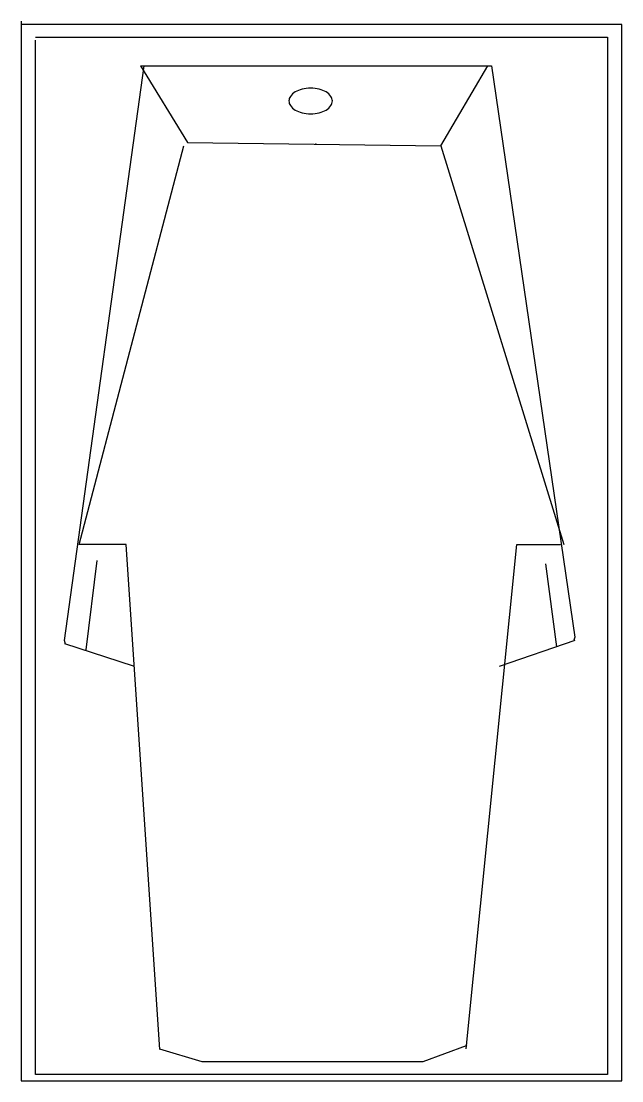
# Model space of a CAD drawing. Header units: metres. Extents: x -0.43 to 0.43, y -1.52 to 0.
import ezdxf

# ---------------------------------------------------------------- set-up
doc = ezdxf.new("R2010")
doc.units = ezdxf.units.M

msp = doc.modelspace()

# ---------------------------------------------------------------- linework, layer by layer
for p, q in [((-0.4322, 0.0046), (-0.4322, -1.519)), ((0.4322, 0), (-0.4322, 0)), ((0.4322, -1.519), (0.4322, 0)), ((-0.4114, -0.0184), (0.4114, -0.0184)), ((-0.4114, -1.5098), (-0.4114, -0.0229)), ((0.4114, -0.0184), (0.4114, -1.5098)), ((-0.3697, -0.8857), (-0.2551, -0.0597)), ((-0.2604, -0.0597), (0.2447, -0.0597)), ((-0.2604, -0.0597), (-0.1927, -0.1698)), ((0.1718, -0.1744), (0.2395, -0.0597)), ((0.2447, -0.0597), (0.3645, -0.8811)), ((-0.3489, -0.748), (-0.1979, -0.1744)), ((-0.1927, -0.1698), (0.1718, -0.1744)), ((0.1718, -0.1744), (0.3489, -0.748)), ((-0.2812, -0.748), (-0.3489, -0.748)), ((-0.2326, -1.4742), (-0.2812, -0.748)), ((0.2083, -1.4731), (0.2812, -0.748)), ((0.2812, -0.748), (0.3437, -0.748)), ((0.3385, -0.748), (0.3437, -0.748)), ((-0.3385, -0.8995), (-0.3228, -0.771)), ((0.3385, -0.8949), (0.3228, -0.7756)), ((0.3645, -0.8811), (0.3633, -0.8855)), ((-0.3685, -0.891), (-0.3697, -0.8857)), ((-0.3697, -0.8903), (-0.2708, -0.9224)), ((0.3645, -0.8857), (0.2555, -0.9233)), ((-0.1718, -1.4915), (-0.2328, -1.4736)), ((0.2083, -1.4685), (0.1458, -1.4915)), ((0.2086, -1.4675), (0.2083, -1.4685)), ((0.1458, -1.4915), (-0.1718, -1.4915)), ((-0.4322, -1.519), (0.4322, -1.519)), ((0.4114, -1.5098), (-0.4114, -1.5098))]:
    msp.add_line(p, q)
for centre, major_axis, start_param, end_param in [((-0.0327, -0.1101), (-0.0142, 0), -0.555949, 0), ((-0.0245, -0.1146), (-0.0238, 0), -0.982794, -0.555949), ((-0.0191, -0.1217), (-0.0335, 0), -1.301368, -0.982794), ((-0.0156, -0.1329), (-0.0467, 0), -1.570796, -1.301368), ((-0.0156, -0.1329), (0.0467, 0), 1.301368, 1.570796), ((-0.0121, -0.1217), (0.0335, 0), 0.982794, 1.301368), ((-0.0067, -0.1146), (0.0238, 0), 0.555949, 0.982794), ((0.0014, -0.1101), (0.0142, 0), 0, 0.555949), ((-0.0327, -0.1101), (-0.0142, 0), 0, 0.555949), ((-0.0245, -0.1057), (0.0238, 0), 3.697542, 4.124386), ((-0.0067, -0.1057), (-0.0238, 0), 2.158799, 2.585644), ((0.0014, -0.1101), (-0.0142, 0), 2.585644, 3.141593), ((-0.0191, -0.0986), (0.0335, 0), 4.124386, 4.442961), ((-0.0156, -0.0874), (-0.0467, 0), 1.301368, 1.570796), ((-0.0156, -0.0874), (-0.0467, 0), 1.570796, 1.840224), ((-0.0121, -0.0986), (-0.0335, 0), 1.840224, 2.158799)]:
    msp.add_ellipse(centre, major_axis=major_axis, ratio=0.88055, start_param=start_param, end_param=end_param)
msp.add_point((-0.0081, -0.1721))

doc.saveas('drawing.dxf')
